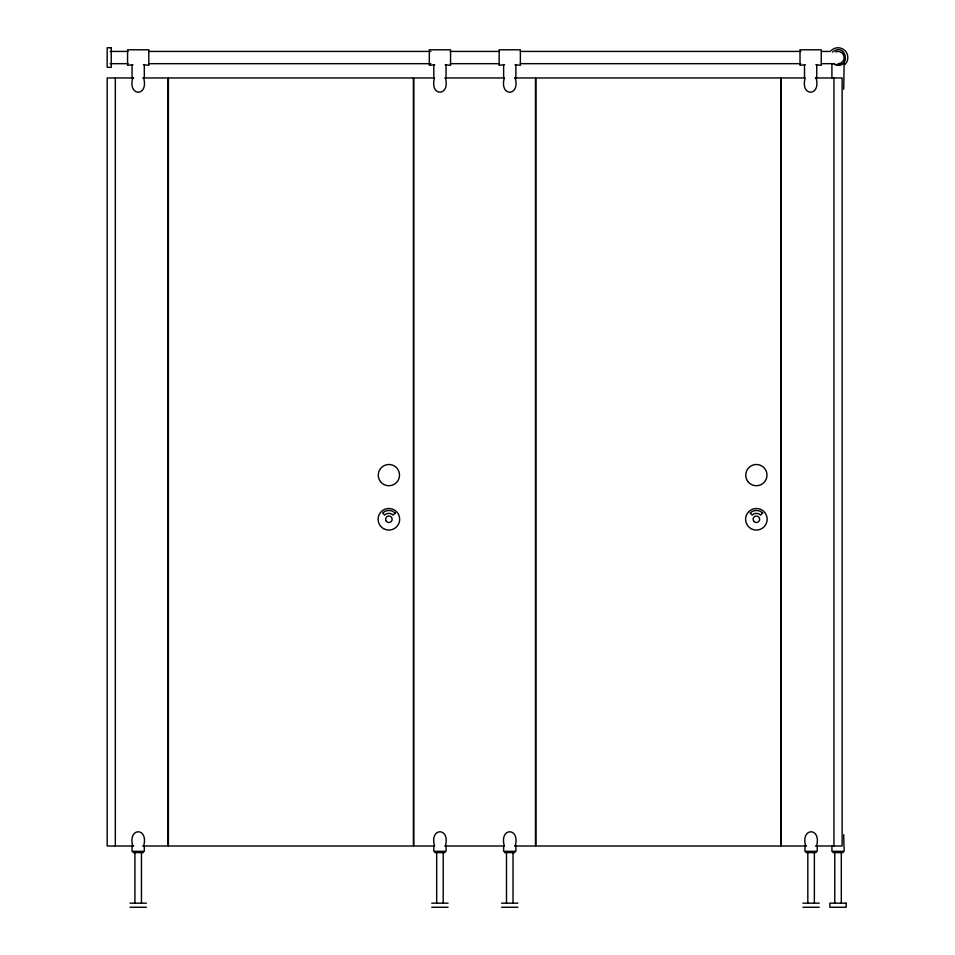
<?xml version="1.0" encoding="UTF-8"?>
<svg xmlns="http://www.w3.org/2000/svg" width="955" height="955" viewBox="0 0 955 955"><rect width="100%" height="100%" fill="white"/><g stroke="black" fill="none" stroke-linecap="round" stroke-linejoin="round"><path stroke-width="1.43" d="M843.695 89.293L844.16 62.075M143.429 64.713L148.813 65.31L148.813 49.791L127.576 49.791L127.576 65.31L132.948 64.713M445.173 64.713L450.557 65.31L450.557 49.791L429.32 49.791L429.32 65.31L434.692 64.713M514.996 64.713L520.368 65.31L520.368 49.791L499.143 49.791L499.143 65.31L504.515 64.713M815.868 64.713L821.24 65.31L821.24 49.791L800.015 49.791L800.015 65.31L805.387 64.713M842.37 63.806L838.036 65.31L833.393 63.591M832.557 52.059C846.154 41.483 851.681 69.285 835.076 64.713M110.147 51.427L128.042 51.427M148.932 51.427L430.872 51.427M450.259 51.427L499.489 51.427M520.38 51.427L800.827 51.427M821.706 51.427L830.337 51.427M110.147 63.675L128.042 63.675M148.932 63.675L430.872 63.675M450.259 63.675L499.489 63.675M520.38 63.675L800.827 63.675M821.706 63.675L833.918 63.675M133.724 77.964L107.163 77.964L107.163 845.999L133.724 845.999M142.665 77.964L167.996 77.964L167.996 845.999L142.665 845.999M444.97 77.964L504.324 77.964C499.035 96.885 520.463 96.873 515.211 77.964M514.709 77.964L535.48 77.964L535.48 845.999L514.709 845.999M815.451 77.964L842.119 77.964L842.119 845.999L815.451 845.999M444.97 845.999L504.324 845.999C499.047 827.078 520.463 827.09 515.211 845.999M806.533 845.999L781.286 845.999L781.286 77.964L805.172 77.964C799.92 96.885 821.324 96.885 816.083 77.964M133.043 852.6L143.334 852.6M434.788 852.6L445.078 852.6M504.61 852.6L514.9 852.6M805.948 852.6L816.239 852.6M832.891 852.6L843.181 852.6M130.023 903.167L146.354 903.167M431.767 903.167L448.098 903.167M501.59 903.167L517.92 903.167M802.928 903.167L819.259 903.167M130.023 907.25L146.354 907.25M431.767 907.25L448.098 907.25M501.59 907.25L517.92 907.25M802.928 907.25L819.259 907.25M843.695 834.682L844.16 851.311L831.912 851.311L831.912 845.593M841.307 852.791L841.307 903.167M834.777 852.791L834.777 903.167M833.954 77.964L833.954 845.999M831.912 63.543L831.912 78.167M817.217 845.999L817.217 851.311L804.97 851.311L804.97 845.999M816.752 65.31L816.752 77.964M816.549 845.999C821.789 827.09 800.386 827.09 805.638 845.999M814.364 852.791L814.364 903.167M807.823 852.791L807.823 903.167M804.504 65.31L804.504 77.964M515.879 65.31L515.879 77.964M515.879 845.999L515.879 851.311L503.631 851.311L503.631 845.999M513.026 852.791L513.026 903.167M506.496 852.791L506.496 903.167M503.631 65.31L503.631 77.964M446.057 65.31L446.057 77.964M446.057 845.999L446.057 851.311L433.809 851.311L433.809 845.999M445.388 77.964C450.641 96.885 429.237 96.885 434.489 77.964L413.802 77.964L413.802 845.999L434.573 845.999C429.141 827.066 450.676 827.102 445.388 845.999M443.204 852.791L443.204 903.167M436.674 852.791L436.674 903.167M433.809 65.31L433.809 77.964M144.312 65.31L144.312 77.964M144.312 845.999L144.312 851.311L132.065 851.311L132.065 845.999M143.644 77.964C148.896 96.885 127.493 96.885 132.745 77.964M143.644 845.999C148.896 827.09 127.493 827.09 132.745 845.999M141.459 852.791L141.459 903.167M134.93 852.791L134.93 903.167M132.065 65.31L132.065 77.964M115.328 77.964L115.328 845.999M831.101 50.615A9.801 9.801 0 0 1 844.972 50.615A9.801 9.801 0 0 1 844.972 64.474M835.697 51.892A6.124 6.124 0 0 1 844.053 56.357A6.124 6.124 0 0 1 838.036 63.675M395.167 513.014L393.09 515.079A5.933 5.933 0 0 0 384.698 515.079L382.633 513.014A8.858 8.858 0 0 1 395.167 513.014M762.639 513.014L760.574 515.079A5.933 5.933 0 0 0 752.182 515.079L750.117 513.014A8.858 8.858 0 0 1 762.639 513.014M111.246 47.75L107.163 47.75L107.163 67.351L111.246 67.351L111.246 47.75M413.396 77.964L168.402 77.964L168.402 845.999L413.396 845.999L413.396 77.964M780.88 77.964L535.886 77.964L535.886 845.999L780.88 845.999L780.88 77.964M846.202 903.167L829.871 903.167L829.871 907.25L846.202 907.25L846.202 903.167M380.472 481.571A10.612 10.612 0 0 0 398.701 479.171A10.612 10.612 0 0 0 387.515 464.584A10.612 10.612 0 0 0 380.472 481.571M753.782 521.263A3.271 3.271 0 0 0 759.392 520.523A3.271 3.271 0 0 0 755.954 516.034A3.271 3.271 0 0 0 753.782 521.263M750.988 528.616A10.791 10.791 0 0 0 767.163 519.281A10.791 10.791 0 0 0 750.988 509.934A10.791 10.791 0 0 0 750.988 528.616M386.309 521.263A3.271 3.271 0 0 0 391.908 520.523A3.271 3.271 0 0 0 388.47 516.034A3.271 3.271 0 0 0 386.309 521.263M383.504 528.616A10.791 10.791 0 0 0 399.679 519.281A10.791 10.791 0 0 0 383.504 509.934A10.791 10.791 0 0 0 383.504 528.616M747.956 481.571A10.612 10.612 0 0 0 766.185 479.171A10.612 10.612 0 0 0 754.987 464.584A10.612 10.612 0 0 0 747.956 481.571"/></g></svg>
